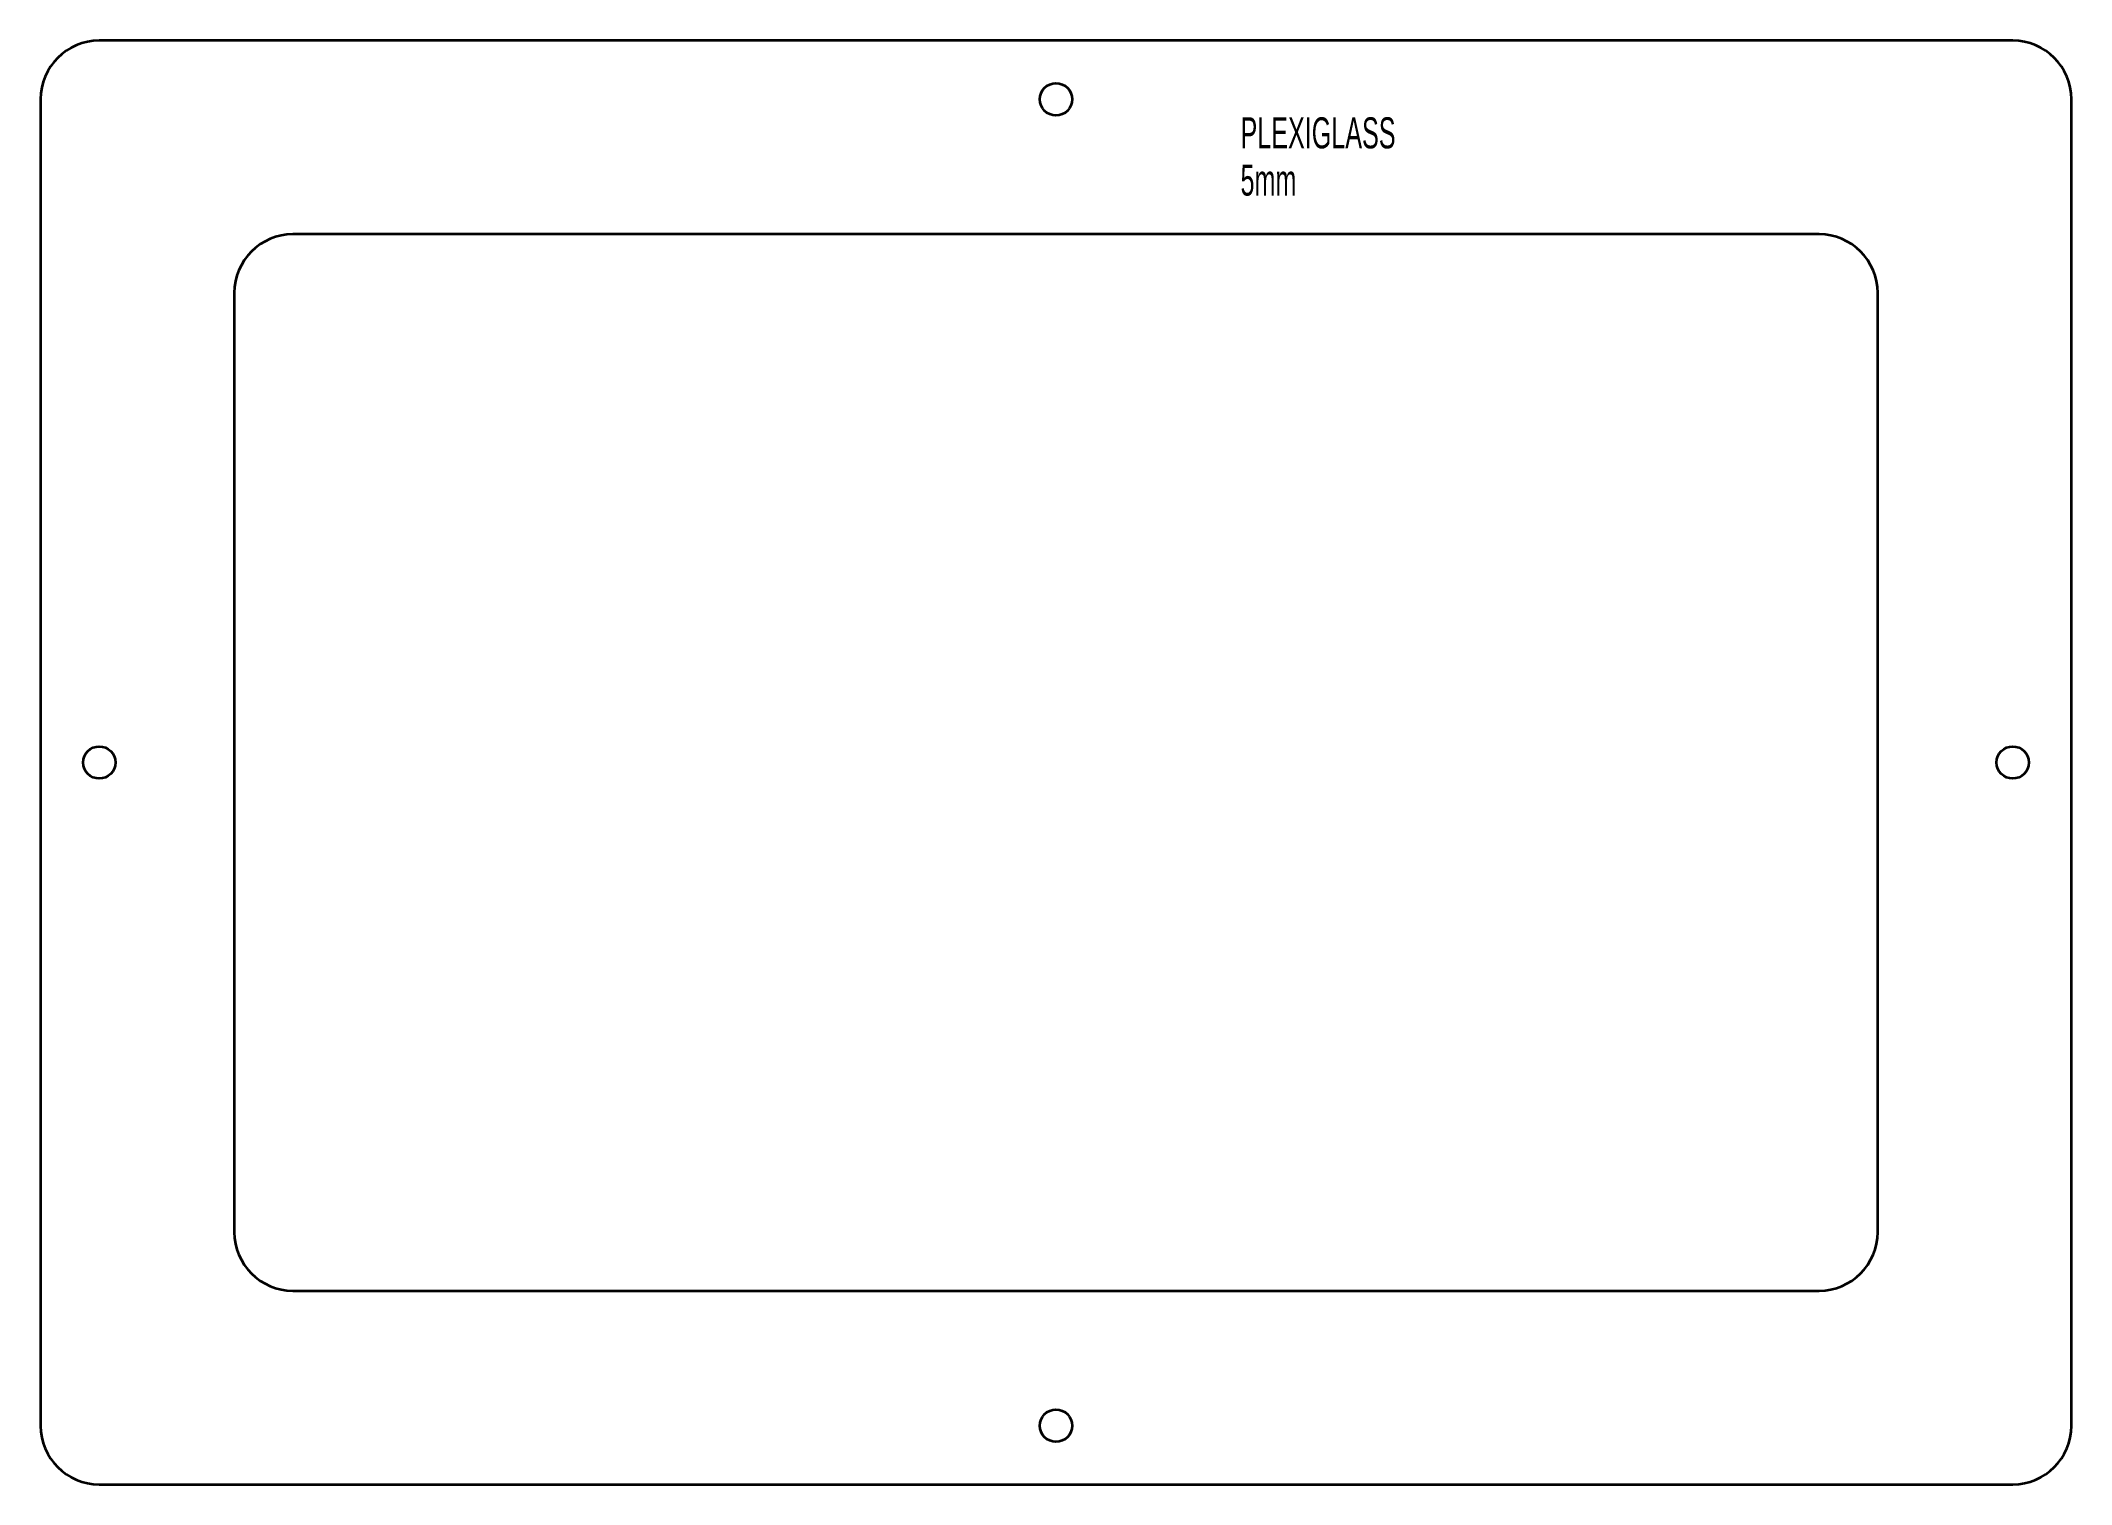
# Model space of a CAD drawing. Header units: millimetres. Extents: x -371 to -25, y -15 to 231.
import ezdxf

# ---------------------------------------------------------------- set-up
doc = ezdxf.new("R2010")
doc.units = ezdxf.units.MM
doc.styles.add('SLDTEXTSTYLE0', font='TXT', dxfattribs={"width": 0.605})

# ---------------------------------------------------------------- blocks, each defined once
blk = doc.blocks.new('SW_NOTE_0')
at = {"color": 0, "linetype": 'Continuous', "lineweight": 0, "char_height": 5.292, "attachment_point": 1, "style": 'SLDTEXTSTYLE0'}
for s, insert in [('PLEXIGLASS', (0, 6.82)), ('5mm', (0, -1.23))]:
    blk.add_mtext(s, dxfattribs=dict(at, insert=insert))

msp = doc.modelspace()

# ---------------------------------------------------------------- linework, layer by layer
at = {"color": 7, "linetype": 'Continuous', "lineweight": 35}
for p, q in [((-34.79, 231.38), (-360.79, 231.38)), ((-370.79, 221.38), (-370.79, -4.62)), ((-24.79, -4.62), (-24.79, 221.38)), ((-67.79, 198.38), (-327.79, 198.38)), ((-337.79, 188.38), (-337.79, 28.38)), ((-57.79, 28.38), (-57.79, 188.38)), ((-327.79, 18.38), (-67.79, 18.38)), ((-360.79, -14.62), (-34.79, -14.62))]:
    msp.add_line(p, q, dxfattribs=at)
for centre in [(-197.79, 221.38), (-360.79, 108.38), (-34.79, 108.38), (-197.79, -4.62)]:
    msp.add_circle(centre, 2.75, dxfattribs=at)
for centre, start, end in [((-360.79, 221.38), 90, 180), ((-34.79, 221.38), 0, 90), ((-327.79, 188.38), 90, 180), ((-67.79, 188.38), 0, 90), ((-327.79, 28.38), 180, 270), ((-67.79, 28.38), 270, 0), ((-360.79, -4.62), 180, 270), ((-34.79, -4.62), 270, 0)]:
    msp.add_arc(centre, 10, start, end, dxfattribs=at)

# ---------------------------------------------------------------- block references
at = {"color": 7, "linetype": 'Continuous', "lineweight": 0}
msp.add_blockref('SW_NOTE_0', (-166.35, 211.49), dxfattribs=at)

doc.saveas('drawing.dxf')
